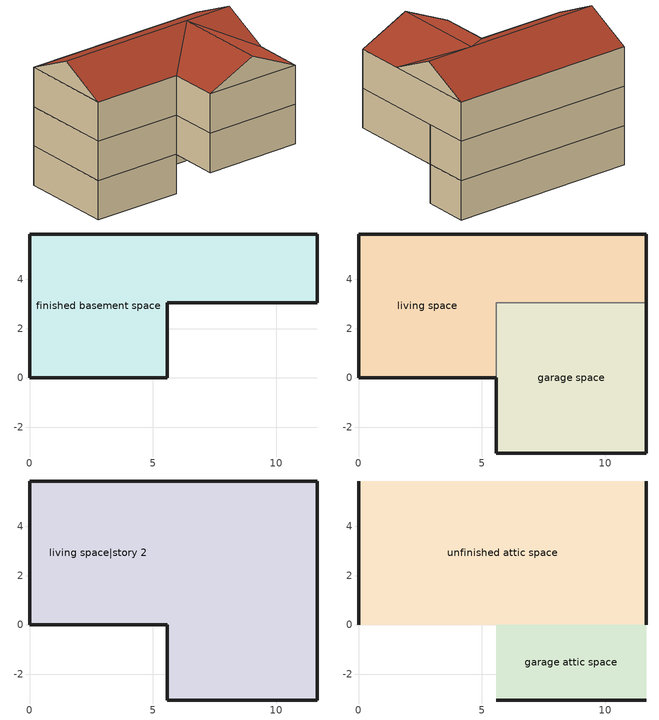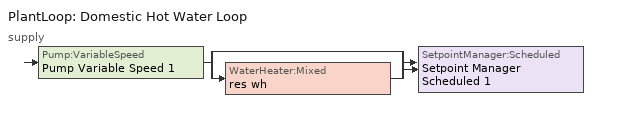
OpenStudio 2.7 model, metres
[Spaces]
finished basement space
 floor foundation: 0,0 0,5.84 11.67,5.84 11.67,3.05 5.58,3.05 5.58,0 z-2.44
 wall foundation: 0,5.84 0,0 5.58,0 5.58,3.05 11.67,3.05 11.67,5.84 0,5.84 z-2.44:0
garage space
 floor foundation: 5.58,-3.05 5.58,3.05 11.67,3.05 11.67,-3.05 z0
 wall outside: 5.58,0 5.58,-3.05 11.67,-3.05 11.67,3.05 z0:2.44
 wall to living space: 11.67,3.05 5.58,3.05 5.58,0 z0:2.44
living space
 floor to finished basement space: 0,0 0,5.84 11.67,5.84 11.67,3.05 5.58,3.05 5.58,0 z0
 wall outside: 11.67,3.05 11.67,5.84 0,5.84 0,0 5.58,0 z0:2.44
living space|story 2
 floor to garage space: 11.67,3.05 11.67,-3.05 5.58,-3.05 5.58,3.05 z2.44
 floor to living space: 11.67,5.84 11.67,3.05 5.58,3.05 5.58,0 0,0 0,5.84 z2.44
 wall outside: 0,5.84 0,0 5.58,0 5.58,-3.05 11.67,-3.05 11.67,5.84 0,5.84 z2.44:4.88
unfinished attic space
 floor to living space|story 2: 11.67,5.84 11.67,0 0,0 0,5.84 z4.88
 wall outside: 0,2.92,6.34 0,5.84,4.88 0,0,4.88; 11.67,2.92,6.34 11.67,0,4.88 11.67,5.84,4.88
 roof outside: 0,2.92,6.34 11.67,2.92,6.34 11.67,5.84,4.88 0,5.84,4.88; 0,2.92,6.34 0,0,4.88 5.58,0,4.88 8.62,2.9,6.33 11.67,0,4.88 11.67,2.92,6.34
garage attic space
 floor to living space|story 2: 5.58,-3.05 5.58,0 11.67,0 11.67,-3.05 z4.88
 wall outside: 5.58,-3.05,4.88 11.67,-3.05,4.88 8.62,-3.05,6.33
 roof outside: 5.58,0,4.88 5.58,-3.05,4.88 8.62,-3.05,6.33 8.62,2.9,6.33; 11.67,0,4.88 8.62,2.9,6.33 8.62,-3.05,6.33 11.67,-3.05,4.88
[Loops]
PlantLoop 'Domestic Hot Water Loop'
 supply: Pump:VariableSpeed 'Pump Variable Speed 1' > split
  | bypass
  | WaterHeater:Mixed 'res wh'
  join > SetpointManager:Scheduled 'Setpoint Manager Scheduled 1'
[Building]
Building 1: North Axis {deg}=270; Standards Number of Stories=3; Standards Number of Above Ground Stories=2; Standards Building Type=singlefamilydetached; Standards Number of Living Units=1
[Site]
Denver Intl Ap_CO_USA: Latitude {deg}=39.83; Longitude {deg}=-104.65; Time Zone {hr}=-7; Elevation {m}=1650
[ClimateZones]
Climate Zone Institution Name 2=Building America; Climate Zone Document Year 2=0; Climate Zone Value 2=Cold
[Site:WaterMainsTemperature]
Calculation Method=Correlation; Annual Average Outdoor Air Temperature {C}=10.8753; Maximum Difference In Monthly Average Outdoor Air Temperatures {deltaC}=23.1524
[Site:GroundTemperature:Deep]
10.8753, 10.8753, 10.8753, 10.8753, 10.8753, 10.8753, 10.8753, 10.8753, 10.8753, 10.8753, 10.8753, 10.8753
[Material]
EMPD dummy: Roughness=Rough; Thickness {m}=0.001; Conductivity {W/m-K}=0.1; Density {kg/m3}=100; Specific Heat {J/kg-K}=100; Thermal Absorptance=0.9; Solar Absorptance=0.5; Visible Absorptance=0.1
[MaterialProperty:MoisturePenetrationDepth:Settings]
Material=EMPD dummy; Water Vapor Diffusion Resistance Factor=500; Moisture Equation Coefficient a=0.0069; Moisture Equation Coefficient b=0.9066; Moisture Equation Coefficient c=0.0404; Moisture Equation Coefficient d=22.1121; Surface Layer Penetration Depth {m}=0.1; Deep Layer Penetration Depth {m}=0; Coating Layer Thickness {m}=0; Coating Layer Water Vapor Diffusion Resistance Factor=0
[Construction]
EMPD dummy: EMPD dummy
[ThermalZone] Use Ideal Air Loads=No
living zone; garage zone; unfinished attic zone; finished basement zone
[Sizing:Zone] Zone Cooling Design Supply Air Temperature Input Method=SupplyAirTemperature; Zone Cooling Design Supply Air Temperature {C}=14; Zone Cooling Design Supply Air Temperature Difference {deltaC}=11.11; Zone Heating Design Supply Air Temperature Input Method=SupplyAirTemperature; Zone Heating Design Supply Air Temperature {C}=40; Zone Heating Design Supply Air Temperature Difference {deltaC}=11.11; Zone Cooling Design Supply Air Humidity Ratio {kg-H2O/kg-air}=0.0085; Zone Heating Design Supply Air Humidity Ratio {kg-H2O/kg-air}=0.008; Cooling Design Air Flow Method=DesignDay; Heating Design Air Flow Method=DesignDay; Account for Dedicated Outdoor Air System=No; Dedicated Outdoor Air System Control Strategy=NeutralSupplyAir; Dedicated Outdoor Air Low Setpoint Temperature for Design {C}=autosize; Dedicated Outdoor Air High Setpoint Temperature for Design {C}=autosize
living zone; garage zone; unfinished attic zone; finished basement zone
[Space]
Name | Space Type | Thermal Zone | Building Unit
garage space | Space Type 1 | garage zone
living space; living space|story 2 | Space Type 2 | living zone | unit 1
unfinished attic space; garage attic space | Space Type 3 | unfinished attic zone
finished basement space | Space Type 4 | finished basement zone | unit 1
[SpaceType]
Name | Standards Space Type
Space Type 1 | garage
Space Type 2 | living
Space Type 3 | unfinished attic
Space Type 4 | finished basement
[BuildingUnit]
unit 1: Building Unit Type=Residential
[InternalMass:Definition] Construction=EMPD dummy; Design Level Calculation Method=SurfaceArea
Name | Surface Area {m2}
EMPD dummy garage space | 37.1612
EMPD dummy garage attic space | 18.5806
EMPD dummy unfinished attic space | 68.1289
[InternalMass] Multiplier=1
Name | Internal Mass Definition | Space or SpaceType
EMPD dummy garage space | EMPD dummy garage space | garage space
EMPD dummy garage attic space | EMPD dummy garage attic space | garage attic space
EMPD dummy unfinished attic space | EMPD dummy unfinished attic space | unfinished attic space
[PlantLoop]
Domestic Hot Water Loop: Glycol Concentration=0; Maximum Loop Flow Rate {m3/s}=0.01; Plant Loop Volume {m3}=0.003; Load Distribution Scheme=Optimal
[Sizing:Plant]
Domestic Hot Water Loop: Loop Type=Heating; Design Loop Exit Temperature {C}=52.6667; Loop Design Temperature Difference {deltaC}=5.55556; Sizing Option=NonCoincident; Zone Timesteps in Averaging Window=1; Coincident Sizing Factor Mode=None
[Pump:VariableSpeed]
Pump Variable Speed 1: Rated Flow Rate {m3/s}=0.01; Rated Pump Head {Pa}=1; Rated Power Consumption {W}=0; Motor Efficiency=1; Fraction of Motor Inefficiencies to Fluid Stream=0; Coefficient 1 of the Part Load Performance Curve=0; Coefficient 2 of the Part Load Performance Curve=1; Coefficient 3 of the Part Load Performance Curve=0; Coefficient 4 of the Part Load Performance Curve=0; Pump Control Type=Intermittent; Skin Loss Radiative Fraction=0.5; Design Power Sizing Method=PowerPerFlowPerPressure; Design Electric Power per Unit Flow Rate {W/(m3/s)}=348701.1; Design Shaft Power per Unit Flow Rate per Unit Head {W-s/m3-Pa}=1.28205; Design Minimum Flow Rate Fraction=0
[SetpointManager:Scheduled]
Setpoint Manager Scheduled 1: Control Variable=Temperature; Schedule=dhw temp
[WaterHeater:Mixed]
res wh: Tank Volume {m3}=0.143846; Setpoint Temperature Schedule=WH Setpoint Temp; Deadband Temperature Difference {deltaC}=2; Maximum Temperature Limit {C}=99; Heater Control Type=Cycle; Heater Maximum Capacity {W}=11722.8; Heater Minimum Capacity {W}=0; Heater Fuel Type=NaturalGas; Heater Thermal Efficiency=0.773298; Off Cycle Parasitic Fuel Consumption Rate {W}=0; Off Cycle Parasitic Fuel Type=Electricity; Off Cycle Parasitic Heat Fraction to Tank=0; On Cycle Parasitic Fuel Consumption Rate {W}=0; On Cycle Parasitic Fuel Type=Electricity; On Cycle Parasitic Heat Fraction to Tank=0; Ambient Temperature Indicator=ThermalZone; Ambient Temperature Thermal Zone=finished basement zone; Off Cycle Loss Coefficient to Ambient Temperature {W/K}=4.15693; Off Cycle Loss Fraction to Thermal Zone=0.64; On Cycle Loss Coefficient to Ambient Temperature {W/K}=4.15693; On Cycle Loss Fraction to Thermal Zone=1; Use Side Effectiveness=1; Source Side Effectiveness=1; Use Side Design Flow Rate {m3/s}=autosize; Source Side Design Flow Rate {m3/s}=autosize; Indirect Water Heating Recovery Time {hr}=1.5; Source Side Flow Control Mode=IndirectHeatPrimarySetpoint
[Schedule:Constant] Value=52.6667
dhw temp; WH Setpoint Temp
